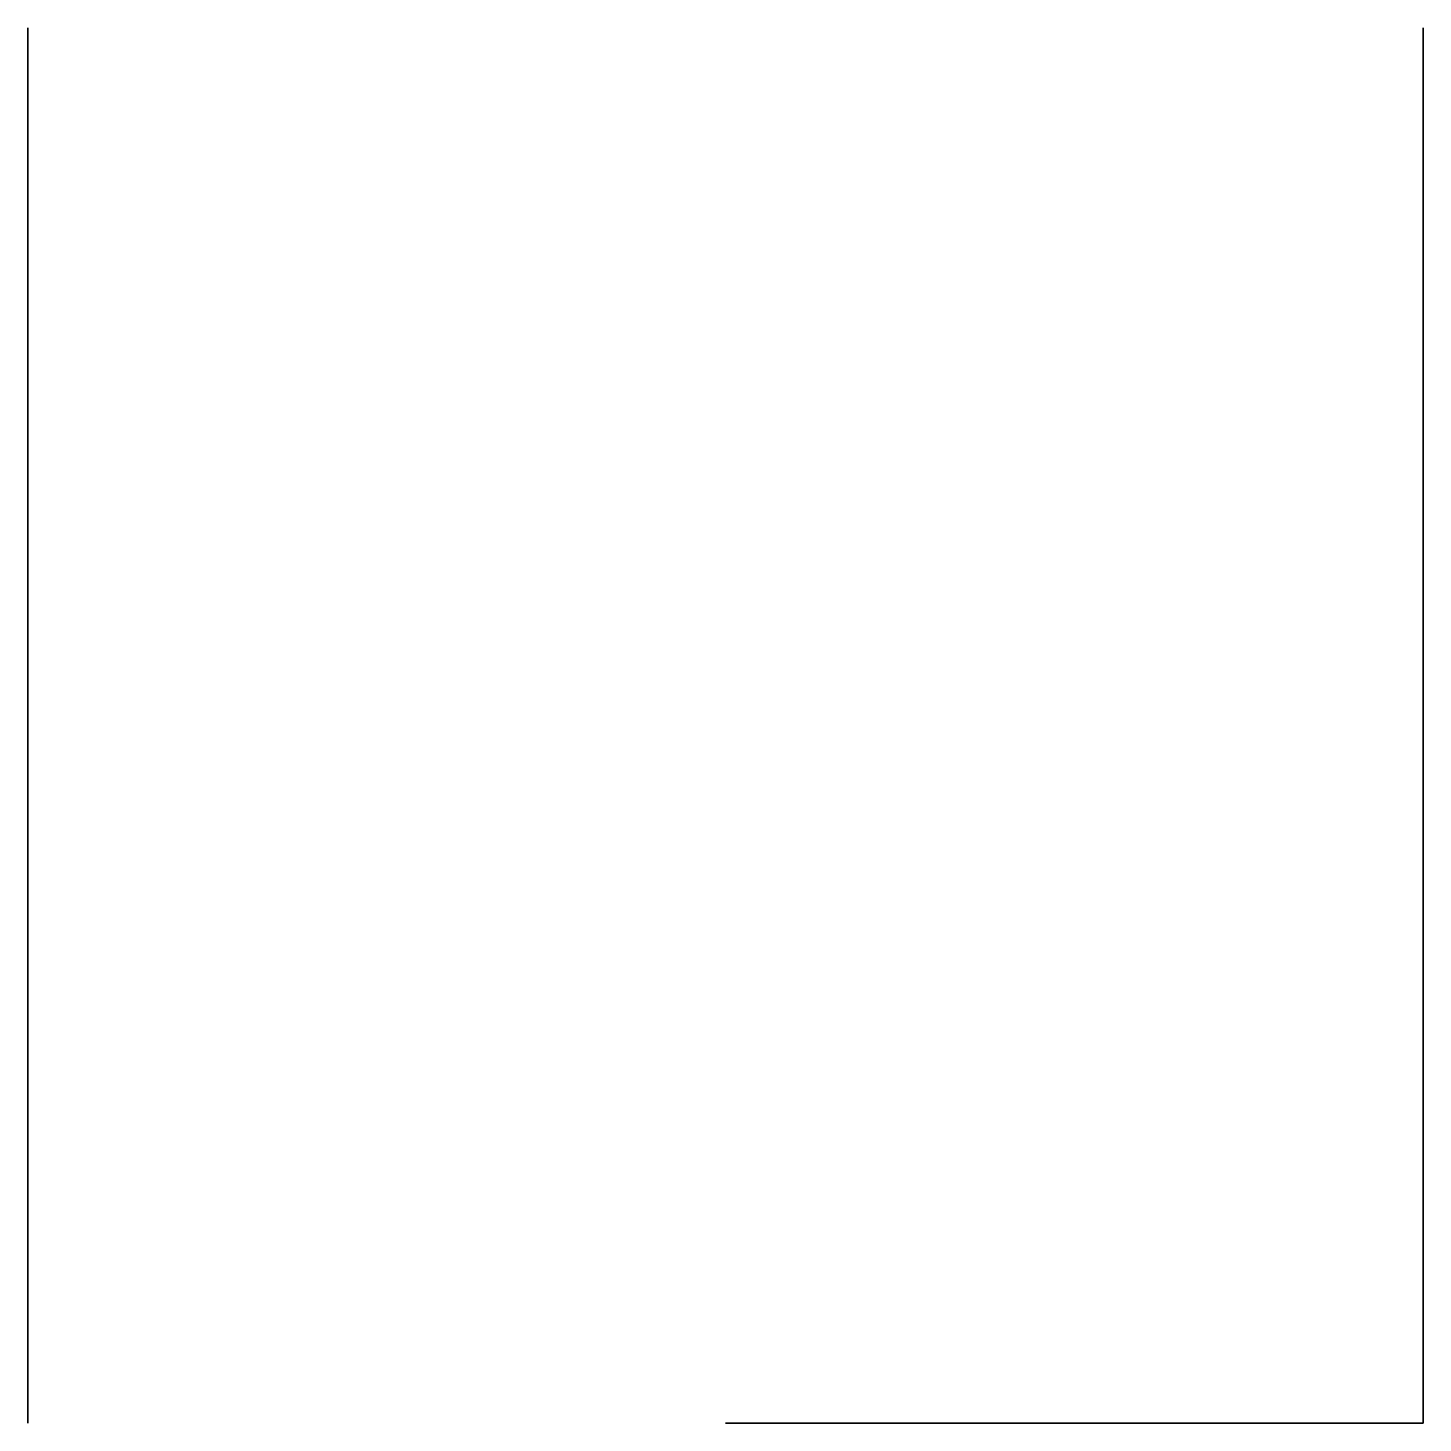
# Model space of a CAD drawing. Header units: inches. Extents: x 10.956 to 11.349, y 5.311 to 5.705.
import ezdxf

# ---------------------------------------------------------------- set-up
doc = ezdxf.new("R2010")
doc.units = ezdxf.units.IN
doc.header["$MEASUREMENT"] = 0

msp = doc.modelspace()

# ---------------------------------------------------------------- linework, layer by layer
for p, q in [((10.95552, 5.31098), (10.95552, 5.70468)), ((10.95552, 5.70468), (10.95552, 5.31098)), ((11.34922, 5.31098, 0.19685), (11.34922, 5.70468, 0.19685)), ((11.34922, 5.49183, 0.19685), (11.34922, 5.52383, 0.19685))]:
    msp.add_line(p, q)
at = {"extrusion": (2.22045e-16, -1, 4.93038e-32)}
msp.add_line((11.34922, 5.31098, 0.09842), (11.2508, 5.31098, 0.09842), dxfattribs=at)
at = {"elevation": 0.19685}
msp.add_lwpolyline([(11.34922, 5.70468), (11.34922, 5.70468), (11.34922, 5.31098), (11.34922, 5.31098)], close=True, dxfattribs=at)
at = {"extrusion": (0, -1, 0)}
msp.add_circle((11.2508, 0.09842, -5.31098), 0.09842, dxfattribs=at)

doc.saveas('drawing.dxf')
